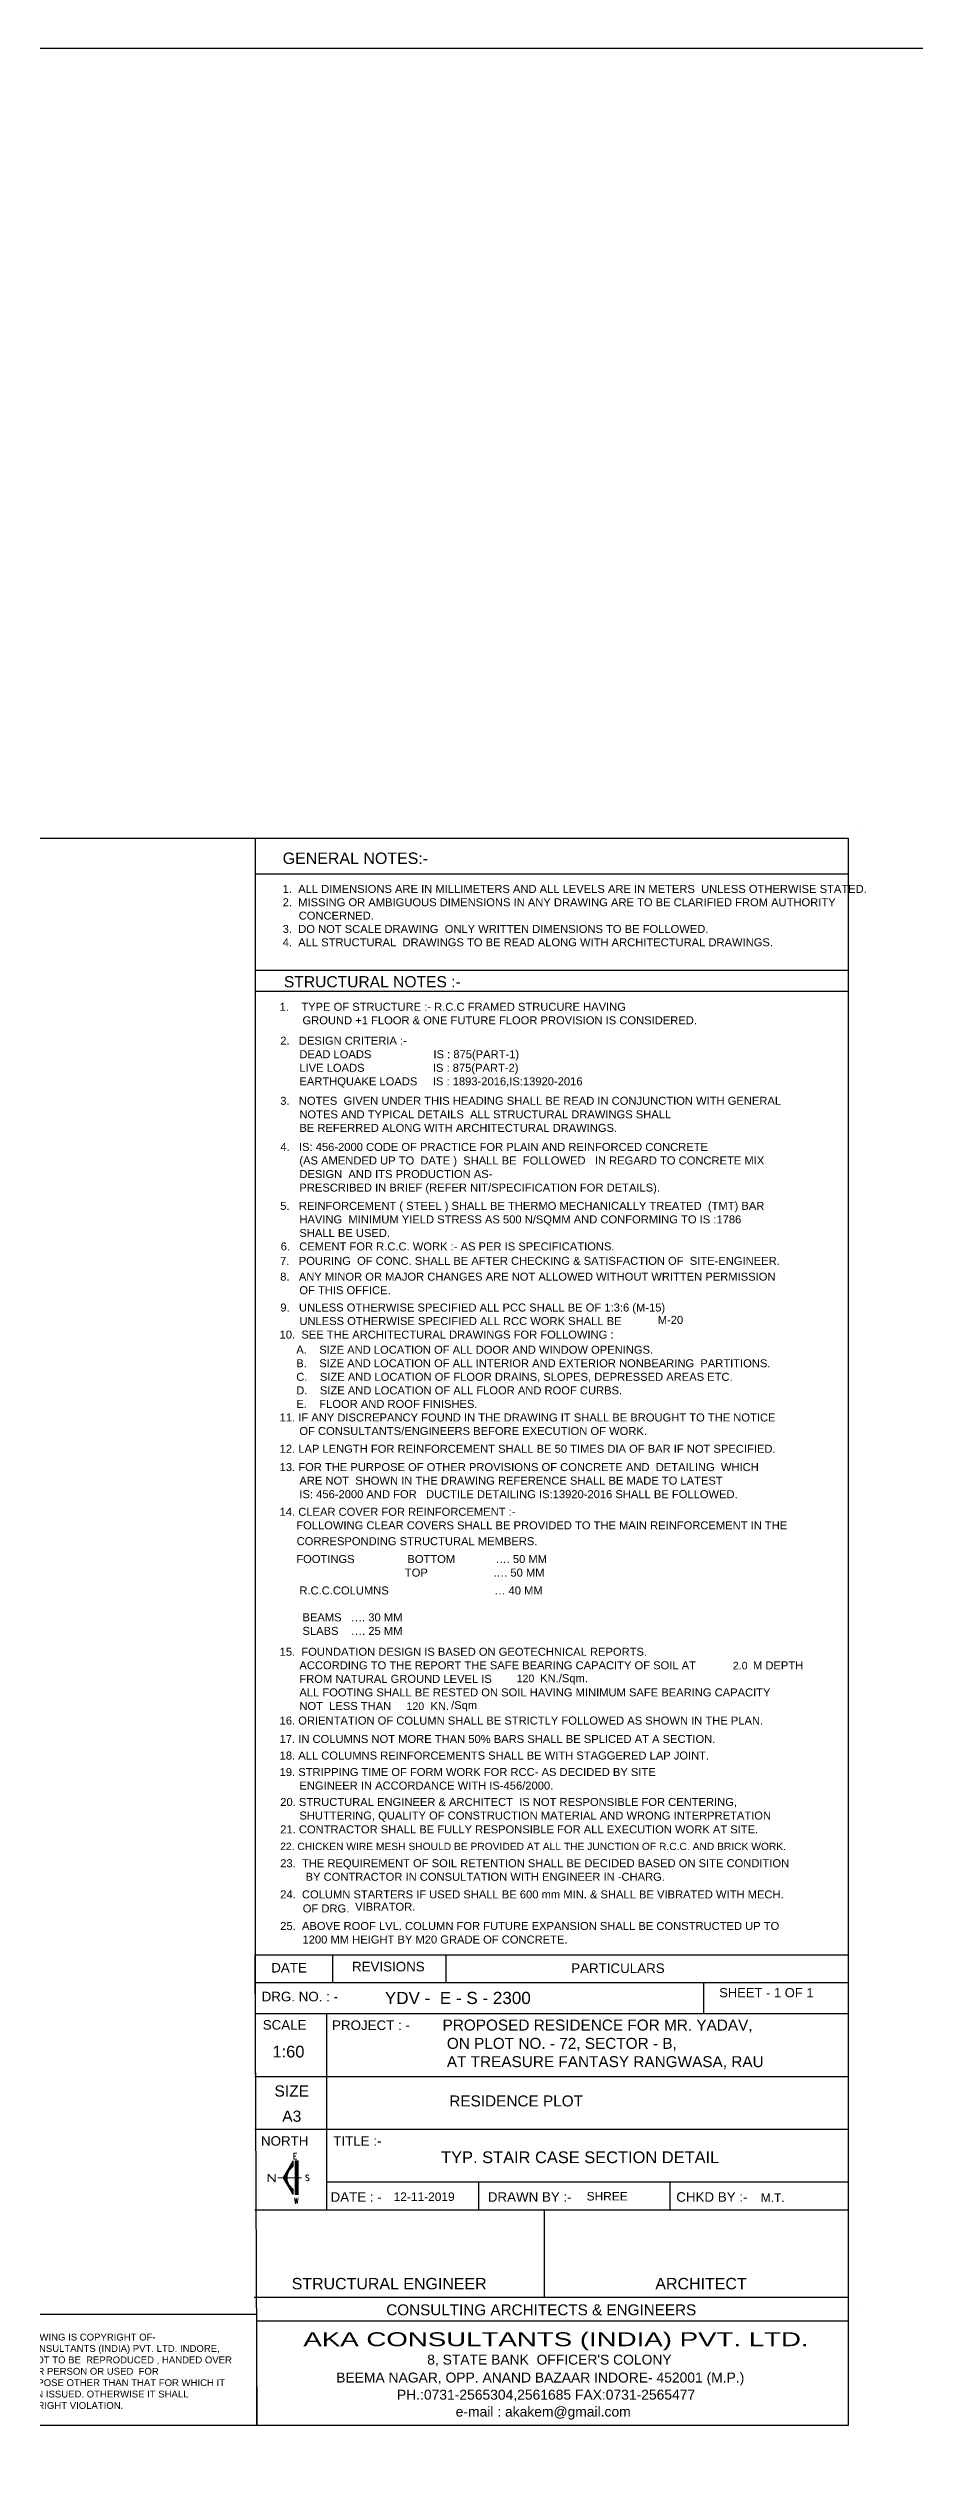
# Model space of a CAD drawing. Header units: metres. Extents: x 1689 to 2066, y 219 to 408.
# Drawn here: x 1746.76 to 1756.49, y 381.41 to 408.44 of the extents above; entities that cross this region are included whole.
import ezdxf
from ezdxf.enums import TextEntityAlignment as Align

# ---------------------------------------------------------------- set-up
doc = ezdxf.new("R2010")
doc.units = ezdxf.units.M
doc.header["$LTSCALE"] = 1.5
for name, color, linetype, lineweight in [('COL', 4, 'Continuous', 25), ('DIM - GRID - STR', 140, 'Continuous', 15), ('FORMAT - STR', 7, 'Continuous', 25)]:
    doc.layers.add(name, color=color, linetype=linetype, lineweight=lineweight)
doc.layers.add('LETTER', color=7, linetype='Continuous')
doc.layers.add('T-Text', color=7, linetype='Continuous')
doc.styles.add('A1', font='arial.ttf', dxfattribs={"height": 0.225})
doc.styles.add('PRADEEP - STR', font='swissel.ttf')
doc.styles.add('ROMAND', font='arial.ttf')
doc.styles.add('ROMANS', font='romans', dxfattribs={"width": 0.8})
doc.styles.add('ROMANT', font='romant', dxfattribs={"height": 0.4})

# ---------------------------------------------------------------- blocks, each defined once
blk = doc.blocks.new('A$C3A620828')
at = {"color": 125, "lineweight": 25, "ltscale": 100}
for p, q in [((0, 1.718), (-3.712, 1.718)), ((0, 1.569), (-3.697, 1.569)), ((0, 0.918), (-3.697, 0.918))]:
    blk.add_line(p, q, dxfattribs=at)
at = {"layer": 'COL'}
for p, q in [((-3.708, 3.857), (-3.697, 0.918)), ((0, 1.909), (0, 0.918))]:
    blk.add_line(p, q, dxfattribs=at)
at = {"layer": 'Defpoints', "color": 1, "linetype": 'Continuous', "lineweight": 30}
blk.add_line((0.086, 1.632), (0.086, 1.632), dxfattribs=at)
at = {"layer": 'FORMAT - STR'}
for p, q in [((-3.708, 3.857), (0, 3.857)), ((-3.224, 3.857), (-3.224, 3.685)), ((-2.515, 3.857), (-2.515, 3.685)), ((-3.708, 3.685), (0, 3.685)), ((-0.904, 3.685), (-0.904, 3.491)), ((-3.708, 3.491), (0, 3.491)), ((-3.26, 3.491), (-3.26, 2.262)), ((0, 3.095), (-3.708, 3.095)), ((0, 2.766), (-3.708, 2.766)), ((0, 2.438), (-3.26, 2.438)), ((-2.31, 2.438), (-2.31, 2.262)), ((-1.114, 2.438), (-1.114, 2.262)), ((0, 2.262), (-3.708, 2.262)), ((-1.898, 1.718), (-1.898, 2.262)), ((0, 1.718), (-3.712, 1.718))]:
    blk.add_line(p, q, dxfattribs=at)
at = {"layer": 'FORMAT - STR', "ltscale": 3, "style": 'PRADEEP - STR'}
for s, height, p in [('DATE', 0.0597, (-3.606, 3.747)), ('REVISIONS', 0.0597, (-3.101, 3.754)), ('PARTICULARS', 0.05974, (-1.731, 3.744)), ('DRG. NO. : -', 0.05974, (-3.666, 3.567)), ('SCALE', 0.0597, (-3.659, 3.39)), ('PROJECT : -', 0.05974, (-3.226, 3.388)), ('NORTH', 0.0597, (-3.67, 2.665)), ('TITLE :-', 0.0597, (-3.218, 2.665)), ('DATE : -', 0.0597, (-3.235, 2.315)), ('DRAWN BY :-    ', 0.05974, (-2.252, 2.315)), ('CHKD BY :-', 0.0597, (-1.074, 2.315)), ('STRUCTURAL ENGINEER', 0.07136, (-3.478, 1.768)), ('ARCHITECT', 0.0714, (-1.205, 1.768))]:
    blk.add_text(s, height=height, dxfattribs=at).set_placement(p)
at = {"layer": 'FORMAT - STR', "color": 4, "ltscale": 3, "char_height": 0.06859, "width": 2.45161, "attachment_point": 1, "rotation": 0.0023, "style": 'PRADEEP - STR'}
for s, insert in [('\\pxql;{\\fArial|b0|i0|c0|p34;\\C256;PROPOSED RESIDENCE FOR MR. YADAV, \\P ON PLOT NO. - 72, SECTOR - B, \\P AT TREASURE FANTASY RANGWASA, RAU}', (-2.535, 3.453)), ('\\pxql;{\\fArial|b0|i0|c0|p34;\\C256;RESIDENCE PLOT}', (-2.493, 2.979))]:
    blk.add_mtext(s, dxfattribs=dict(at, insert=insert))
at = {"layer": 'T-Text', "ltscale": 3, "style": 'ROMAND'}
blk.add_text('CONSULTING ARCHITECTS & ENGINEERS ', height=0.06821, dxfattribs=at).set_placement((-2.887, 1.606))
at = {"layer": 'T-Text', "ltscale": 3, "style": 'ROMAND', "width": 1.424099}
blk.add_text('AKA CONSULTANTS (INDIA) PVT. LTD.', height=0.08682, rotation=0.0023, dxfattribs=at).set_placement((-3.405, 1.413), (-0.247, 1.413), align=Align.FIT)
at = {"layer": 'T-Text', "ltscale": 3, "style": 'A1'}
for s, p in [("8, STATE BANK  OFFICER'S COLONY", (-2.631, 1.298)), ('BEEMA NAGAR, OPP. ANAND BAZAAR INDORE- 452001 (M.P.)', (-3.2, 1.186)), ('PH.:0731-2565304,2561685 FAX:0731-2565477', (-2.82, 1.079)), ('e-mail : akakem@gmail.com', (-2.453, 0.973))]:
    blk.add_text(s, height=0.06201, rotation=0.0023, dxfattribs=at).set_placement(p)
blk = doc.blocks.new('*X3')
at = {"color": 0}
for p, q in [((47703, 10031), (49939, 10031)), ((47703, 10000), (49939, 10000)), ((47703, 9969), (49939, 9969)), ((47703, 9906), (49939, 9906)), ((47703, 9875), (49939, 9875)), ((47712, 10188), (48065, 10188)), ((47765, 10219), (48088, 10219)), ((47818, 10250), (48113, 10250)), ((47870, 10281), (48140, 10281)), ((47923, 10312), (48170, 10312)), ((47975, 10344), (48203, 10344)), ((48028, 10375), (48240, 10375)), ((48081, 10406), (48281, 10406)), ((48133, 10438), (48327, 10438)), ((48186, 10469), (48380, 10469)), ((48238, 10500), (48444, 10500)), ((48291, 10531), (48524, 10531)), ((48343, 10562), (48641, 10562)), ((48396, 10594), (49241, 10594)), ((48449, 10625), (49189, 10625)), ((48501, 10656), (49136, 10656)), ((48554, 10688), (49084, 10688)), ((48606, 10719), (49031, 10719)), ((48659, 10750), (48978, 10750)), ((48712, 10781), (48926, 10781)), ((48764, 10812), (48873, 10812)), ((48817, 10844), (48821, 10844)), ((48996, 10562), (49294, 10562)), ((49114, 10531), (49347, 10531)), ((49194, 10500), (49399, 10500)), ((49257, 10469), (49452, 10469)), ((49310, 10438), (49504, 10438)), ((49357, 10406), (49557, 10406)), ((49398, 10375), (49609, 10375)), ((49434, 10344), (49662, 10344)), ((49467, 10312), (49715, 10312)), ((49497, 10281), (49767, 10281)), ((49525, 10250), (49820, 10250)), ((49550, 10219), (49872, 10219)), ((49572, 10188), (49925, 10188))]:
    blk.add_line(p, q, dxfattribs=at)
blk = doc.blocks.new('NORTH')
at = {"lineweight": 20}
for p, q in [((0.14, 1.8), (-0.52, 0.69)), ((0.14, 1.44), (0.14, 1.8)), ((0.14, -0.43), (-0.52, 0.69)), ((0.14, -0.07), (0.14, -0.43))]:
    blk.add_line(p, q, dxfattribs=at)
at = {"color": 1, "lineweight": 20}
blk.add_line((0.69, 0.69), (-0.88, 0.69), dxfattribs=at)
at = {"lineweight": 20}
for points in [[(0.27, 1.81), (0.37, 1.81), (0.37, -0.43), (0.27, -0.43)], [(0.41, -0.43), (0.41, 1.81), (0.47, 1.81), (0.47, -0.43)]]:
    blk.add_lwpolyline(points, close=True, dxfattribs=at)
for start, end in [(124.5364, 180), (180, 235.4636)]:
    blk.add_arc((0.66, 0.69), 0.92, start, end, dxfattribs=at)
at = {"lineweight": 20, "xscale": 0.001, "yscale": 0.001, "zscale": 0.001, "rotation": 90}
blk.add_blockref('*X3', (10.32, -48.13), dxfattribs=at)
at = {"color": 1, "lineweight": 20, "style": 'ROMANS'}
for s, width, p, p2 in [('E', 0.865261, (0.13, 1.91), (0.41, 1.91)), ('S', 0.865261, (0.94, 0.48), (1.22, 0.48)), ('W', 0.668611, (0.2, -1.03), (0.48, -1.03))]:
    blk.add_text(s, height=0.4, dxfattribs=dict(at, width=width)).set_placement(p, p2, align=Align.FIT)
at = {"color": 1, "lineweight": 20, "style": 'ROMANT', "width": 1.5}
blk.add_text('N', height=0.5, dxfattribs=at).set_placement((-1.64, 0.43))
blk = doc.blocks.new('A$C4C8860FA')
at = {"layer": 'LETTER', "color": 7, "xscale": 0.1413310012124444, "yscale": 0.1413310012124444, "zscale": 0.1413310012124444}
blk.add_blockref('NORTH', (-0.332, 0.206), dxfattribs=at)
at = {"layer": 'FORMAT - STR', "color": 6, "ltscale": 3, "style": 'PRADEEP - STR'}
for s, p in [('SIZE', (-0.326, 1.063)), ('A3', (-0.326, 0.827))]:
    blk.add_text(s, height=0.1046, dxfattribs=at).set_placement(p, align=Align.CENTER)

msp = doc.modelspace()

# ---------------------------------------------------------------- linework, layer by layer
at = {"layer": 'COL'}
for points in [[(1688.96752, 408.44224), (1860.78251, 408.44224), (1860.78251, 218.96608), (1688.96752, 218.96608)], [(1749.09978, 381.755), (1745.99116, 381.755), (1745.99116, 383.00323), (1749.09978, 383.00323)]]:
    msp.add_lwpolyline(points, close=True, dxfattribs=at)
at = {"layer": 'Defpoints', "color": 1, "linetype": 'Continuous', "lineweight": 30}
msp.add_line((1755.87636, 399.70705), (1755.87636, 399.70705), dxfattribs=at)
at = {"layer": 'DIM - GRID - STR', "color": 3}
msp.add_lwpolyline([(1755.7443, 399.575), (1755.7443, 381.755), (1730.5443, 381.755), (1730.5443, 399.575)], close=True, dxfattribs=at)
at = {"layer": 'FORMAT - STR'}
for p, q in [((1749.08137, 399.57489), (1749.08137, 385.70021)), ((1749.28988, 399.575), (1755.7443, 399.575)), ((1755.7443, 399.575), (1755.7443, 384.7722)), ((1749.08137, 399.17385), (1755.7443, 399.17385)), ((1749.08137, 398.09063), (1755.7443, 398.09063)), ((1749.08137, 397.85617), (1755.7443, 397.85617))]:
    msp.add_line(p, q, dxfattribs=at)
msp.add_lwpolyline([(1755.7443, 399.575), (1755.7443, 381.755), (1730.5443, 381.755), (1730.5443, 399.575)], close=True, dxfattribs=at)

# ---------------------------------------------------------------- block references
at = {"layer": 'COL'}
for name, p, xscale, yscale, zscale in [('A$C3A620828', (1755.7443, 380.1058), 1.797243318138703, 1.797243318138703, 1.797243318138703), ('A$C4C8860FA', (1749.88531, 384.17189), 1.200000000001644, 1.200000000001644, 1.200000000001644)]:
    msp.add_blockref(name, p, dxfattribs=dict(at, xscale=xscale, yscale=yscale, zscale=zscale))

# ---------------------------------------------------------------- texts
at = {"layer": 'FORMAT - STR', "style": 'PRADEEP - STR'}
for s, height, p in [('1.    TYPE OF STRUCTURE :- R.C.C FRAMED STRUCURE HAVING', 0.0898364, (1749.35777, 397.6363)), ('2.   DESIGN CRITERIA :-', 0.0898364, (1749.36451, 397.25533)), ('       GROUND +1 FLOOR & ONE FUTURE FLOOR PROVISION IS CONSIDERED.', 0.0898364, (1749.37059, 397.4842)), ('      DEAD LOADS                    IS : 875(PART-1)', 0.0898364, (1749.37059, 397.10323)), ('      LIVE LOADS                      IS : 875(PART-2)', 0.0898364, (1749.37059, 396.95114)), ('      EARTHQUAKE LOADS     IS : 1893-2016,IS:13920-2016', 0.0898364, (1749.37059, 396.79904)), ('3.   NOTES  GIVEN UNDER THIS HEADING SHALL BE READ IN CONJUNCTION WITH GENERAL', 0.0898364, (1749.36445, 396.58065)), ('      NOTES AND TYPICAL DETAILS  ALL STRUCTURAL DRAWINGS SHALL', 0.0898364, (1749.37059, 396.42856)), ('      BE REFERRED ALONG WITH ARCHITECTURAL DRAWINGS.', 0.0898364, (1749.37059, 396.27646)), ('4.   IS: 456-2000 CODE OF PRACTICE FOR PLAIN AND REINFORCED CONCRETE', 0.0898364, (1749.36561, 396.06266)), ('      (AS AMENDED UP TO  DATE )  SHALL BE  FOLLOWED   IN REGARD TO CONCRETE MIX', 0.0898364, (1749.37059, 395.91056)), ('      DESIGN  AND ITS PRODUCTION AS-', 0.0898364, (1749.37059, 395.75846)), ('      PRESCRIBED IN BRIEF (REFER NIT/SPECIFICATION FOR DETAILS).', 0.0898364, (1749.37059, 395.60637)), ('5.   REINFORCEMENT ( STEEL ) SHALL BE THERMO MECHANICALLY TREATED  (TMT) BAR', 0.0898364, (1749.36451, 395.40129)), ('      SHALL BE USED.', 0.0898364, (1749.37059, 395.0971)), ('      HAVING  MINIMUM YIELD STRESS AS 500 N/SQMM AND CONFORMING TO IS :1786', 0.0898364, (1749.37059, 395.24919)), ('6.   CEMENT FOR R.C.C. WORK :- AS PER IS SPECIFICATIONS.', 0.0898364, (1749.36883, 394.9459)), ('8.   ANY MINOR OR MAJOR CHANGES ARE NOT ALLOWED WITHOUT WRITTEN PERMISSION', 0.0898364, (1749.36439, 394.60658)), ('7.   POURING  OF CONC. SHALL BE AFTER CHECKING & SATISFACTION OF  SITE-ENGINEER.', 0.0898364, (1749.3636, 394.78409)), ('9.   UNLESS OTHERWISE SPECIFIED ALL PCC SHALL BE OF 1:3:6 (M-15)', 0.0898364, (1749.36561, 394.26013)), ('      OF THIS OFFICE.', 0.0898364, (1749.37059, 394.45448)), ('      UNLESS OTHERWISE SPECIFIED ALL RCC WORK SHALL BE ', 0.0898364, (1749.37059, 394.10803)), ('M-20', 0.089836, (1753.60568, 394.12116)), ('10.  SEE THE ARCHITECTURAL DRAWINGS FOR FOLLOWING :', 0.0898364, (1749.35777, 393.95594)), ('     A.    SIZE AND LOCATION OF ALL DOOR AND WINDOW OPENINGS.', 0.0898364, (1749.37059, 393.78622)), ('     C.    SIZE AND LOCATION OF FLOOR DRAINS, SLOPES, DEPRESSED AREAS ETC.', 0.0898364, (1749.37059, 393.48202)), ('     B.    SIZE AND LOCATION OF ALL INTERIOR AND EXTERIOR NONBEARING  PARTITIONS.', 0.0898364, (1749.37059, 393.63412)), ('     D.    SIZE AND LOCATION OF ALL FLOOR AND ROOF CURBS.', 0.0898364, (1749.37059, 393.32993)), ('     E.    FLOOR AND ROOF FINISHES.', 0.0898364, (1749.37059, 393.17783)), ('11. IF ANY DISCREPANCY FOUND IN THE DRAWING IT SHALL BE BROUGHT TO THE NOTICE', 0.0898364, (1749.35777, 393.02574)), ('12. LAP LENGTH FOR REINFORCEMENT SHALL BE 50 TIMES DIA OF BAR IF NOT SPECIFIED.', 0.0898364, (1749.35777, 392.67451)), ('      OF CONSULTANTS/ENGINEERS BEFORE EXECUTION OF WORK.', 0.0898364, (1749.37059, 392.87364)), ('13. FOR THE PURPOSE OF OTHER PROVISIONS OF CONCRETE AND  DETAILING  WHICH', 0.0898364, (1749.35777, 392.46874)), ('      ARE NOT  SHOWN IN THE DRAWING REFERENCE SHALL BE MADE TO LATEST', 0.0898364, (1749.37059, 392.31664)), ('      IS: 456-2000 AND FOR   DUCTILE DETAILING IS:13920-2016 SHALL BE FOLLOWED.', 0.0898364, (1749.37059, 392.16455)), ('14. CLEAR COVER FOR REINFORCEMENT :-', 0.0898364, (1749.35777, 391.96701)), ('CORRESPONDING STRUCTURAL MEMBERS.', 0.0898364, (1749.54869, 391.63702)), ('     FOLLOWING CLEAR COVERS SHALL BE PROVIDED TO THE MAIN REINFORCEMENT IN THE', 0.0898364, (1749.37059, 391.81492)), ('     FOOTINGS                 BOTTOM             …. 50 MM', 0.0898364, (1749.37059, 391.43659)), ('                                        TOP                     …. 50 MM', 0.0898364, (1749.37059, 391.28449)), ('      R.C.C.COLUMNS                                  … 40 MM', 0.0898364, (1749.37059, 391.08379)), ('       BEAMS   …. 30 MM', 0.0898364, (1749.37059, 390.78196)), ('       SLABS    …. 25 MM', 0.0898364, (1749.37059, 390.62987)), ('15.  FOUNDATION DESIGN IS BASED ON GEOTECHNICAL REPORTS.', 0.0898364, (1749.35777, 390.39572)), ('      ACCORDING TO THE REPORT THE SAFE BEARING CAPACITY OF SOIL AT', 0.0898364, (1749.37059, 390.24362)), (' M DEPTH', 0.089839, (1754.64043, 390.24272)), ('      ALL FOOTING SHALL BE RESTED ON SOIL HAVING MINIMUM SAFE BEARING CAPACITY', 0.0898386, (1749.37059, 389.93942)), ('      FROM NATURAL GROUND LEVEL IS', 0.0898386, (1749.37059, 390.09152)), (' KN./Sqm.', 0.089839, (1752.24969, 390.09873)), ('      NOT  LESS THAN', 0.0898386, (1749.37059, 389.78732)), ('KN.', 0.089839, (1751.05269, 389.78732)), ('/Sqm', 0.089839, (1751.28441, 389.79713)), ('16. ORIENTATION OF COLUMN SHALL BE STRICTLY FOLLOWED AS SHOWN IN THE PLAN.', 0.0898386, (1749.35777, 389.6232)), ('17. IN COLUMNS NOT MORE THAN 50%%% BARS SHALL BE SPLICED AT A SECTION.', 0.0898386, (1749.35777, 389.41655)), ('18. ALL COLUMNS REINFORCEMENTS SHALL BE WITH STAGGERED LAP JOINT.', 0.0898386, (1749.35777, 389.23105)), ('19. STRIPPING TIME OF FORM WORK FOR RCC- AS DECIDED BY SITE', 0.0898386, (1749.35777, 389.04555)), ('      ENGINEER IN ACCORDANCE WITH IS-456/2000.', 0.0898386, (1749.37059, 388.89345)), ('20. STRUCTURAL ENGINEER & ARCHITECT  IS NOT RESPONSIBLE FOR CENTERING,', 0.0898386, (1749.36451, 388.70953)), ('21. CONTRACTOR SHALL BE FULLY RESPONSIBLE FOR ALL EXECUTION WORK AT SITE.', 0.0898386, (1749.36451, 388.40177)), ('      SHUTTERING, QUALITY OF CONSTRUCTION MATERIAL AND WRONG INTERPRETATION', 0.0898386, (1749.37059, 388.55744)), ('22. CHICKEN WIRE MESH SHOULD BE PROVIDED AT ALL THE JUNCTION OF R.C.C. AND BRICK WORK.', 0.0824427, (1749.36451, 388.2144)), ('23.  THE REQUIREMENT OF SOIL RETENTION SHALL BE DECIDED BASED ON SITE CONDITION', 0.0898386, (1749.36451, 388.0219)), ('        BY CONTRACTOR IN CONSULTATION WITH ENGINEER IN -CHARG.', 0.0898386, (1749.37059, 387.8698)), ('24.  COLUMN STARTERS IF USED SHALL BE 600 mm MIN. & SHALL BE VIBRATED WITH MECH.', 0.0898386, (1749.36451, 387.67189)), ('      OF DRG.', 0.0898386, (1749.40844, 387.51432)), ('       VIBRATOR.', 0.0898386, (1749.96186, 387.53359)), ('25.  ABOVE ROOF LVL. COLUMN FOR FUTURE EXPANSION SHALL BE CONSTRUCTED UP TO', 0.0898386, (1749.36451, 387.31731)), ('       1200 MM HEIGHT BY M20 GRADE OF CONCRETE.', 0.0898386, (1749.37059, 387.16521))]:
    msp.add_text(s, height=height, dxfattribs=at).set_placement(p)
at = {"layer": 'FORMAT - STR', "color": 3, "style": 'PRADEEP - STR'}
for s, p in [('2.0', (1754.44935, 390.24272)), ('120', (1752.02043, 390.09873)), ('120', (1750.78334, 389.78732))]:
    msp.add_text(s, height=0.085171, dxfattribs=at).set_placement(p)
at = {"layer": 'FORMAT - STR', "color": 4, "ltscale": 3, "style": 'PRADEEP - STR'}
msp.add_text('YDV -  E - S - 2300', height=0.137109, rotation=0.002289, dxfattribs=at).set_placement((1750.54027, 386.48593))
at = {"layer": 'FORMAT - STR', "color": 1, "ltscale": 3, "style": 'PRADEEP - STR'}
for s, height, p in [('SHEET - 1 OF 1', 0.1042316, (1754.29604, 386.56149)), ('M.T.', 0.095976, (1754.7634, 384.26397))]:
    msp.add_text(s, height=height, dxfattribs=at).set_placement(p)
at = {"layer": 'FORMAT - STR', "color": 1, "style": 'PRADEEP - STR'}
for s, p in [('1:60', (1749.45676, 385.88622)), ('TYP. STAIR CASE SECTION DETAIL', (1752.73417, 384.69996))]:
    msp.add_text(s, height=0.132, rotation=0.002289, dxfattribs=at).set_placement(p, align=Align.CENTER)
at = {"layer": 'FORMAT - STR', "color": 4, "ltscale": 3, "style": 'PRADEEP - STR'}
msp.add_text('12-11-2019', height=0.095976, dxfattribs=at).set_placement((1750.63837, 384.27515))
at = {"layer": 'FORMAT - STR', "color": 50, "ltscale": 3, "style": 'PRADEEP - STR'}
msp.add_text('SHREE', height=0.095976, dxfattribs=at).set_placement((1752.8063, 384.28065))
at = {"layer": 'FORMAT - STR', "insert": (1746.16011, 382.78572), "char_height": 0.0767311, "width": 2.7341282, "attachment_point": 1, "style": 'PRADEEP - STR'}
msp.add_mtext('THIS DRAWING IS COPYRIGHT OF-\\PA.K.A. CONSULTANTS (INDIA) PVT. LTD. INDORE,\\PAND IS NOT TO BE  REPRODUCED , HANDED OVER TO OTHER PERSON OR USED  FOR \\PANY PURPOSE OTHER THAN THAT FOR WHICH IT HAS BEEN ISSUED. OTHERWISE IT SHALL\\PBE COPYRIGHT VIOLATION. ', dxfattribs=at)
at = {"layer": 'T-Text', "style": 'ROMAND'}
msp.add_text('STRUCTURAL NOTES :- ', height=0.1254861, dxfattribs=at).set_placement((1749.40591, 397.89945))
at = {"layer": 'T-Text', "insert": (1749.39205, 399.41246), "char_height": 0.08983644, "width": 6.4713487, "attachment_point": 1, "style": 'PRADEEP - STR'}
msp.add_mtext('{\\H1.4286x;GENERAL NOTES:-  }\\P\\P\\pxi-2,l2;1.  ALL DIMENSIONS ARE IN MILLIMETERS AND ALL LEVELS ARE IN METERS  UNLESS OTHERWISE STATED. \\P2.  MISSING OR AMBIGUOUS DIMENSIONS IN ANY DRAWING ARE TO BE CLARIFIED FROM AUTHORITY CONCERNED. \\P\\pi0,l0;3.  DO NOT SCALE DRAWING  ONLY WRITTEN DIMENSIONS TO BE FOLLOWED. \\P4.  ALL STRUCTURAL  DRAWINGS TO BE READ ALONG WITH ARCHITECTURAL DRAWINGS.', dxfattribs=at)

doc.saveas('drawing.dxf')
